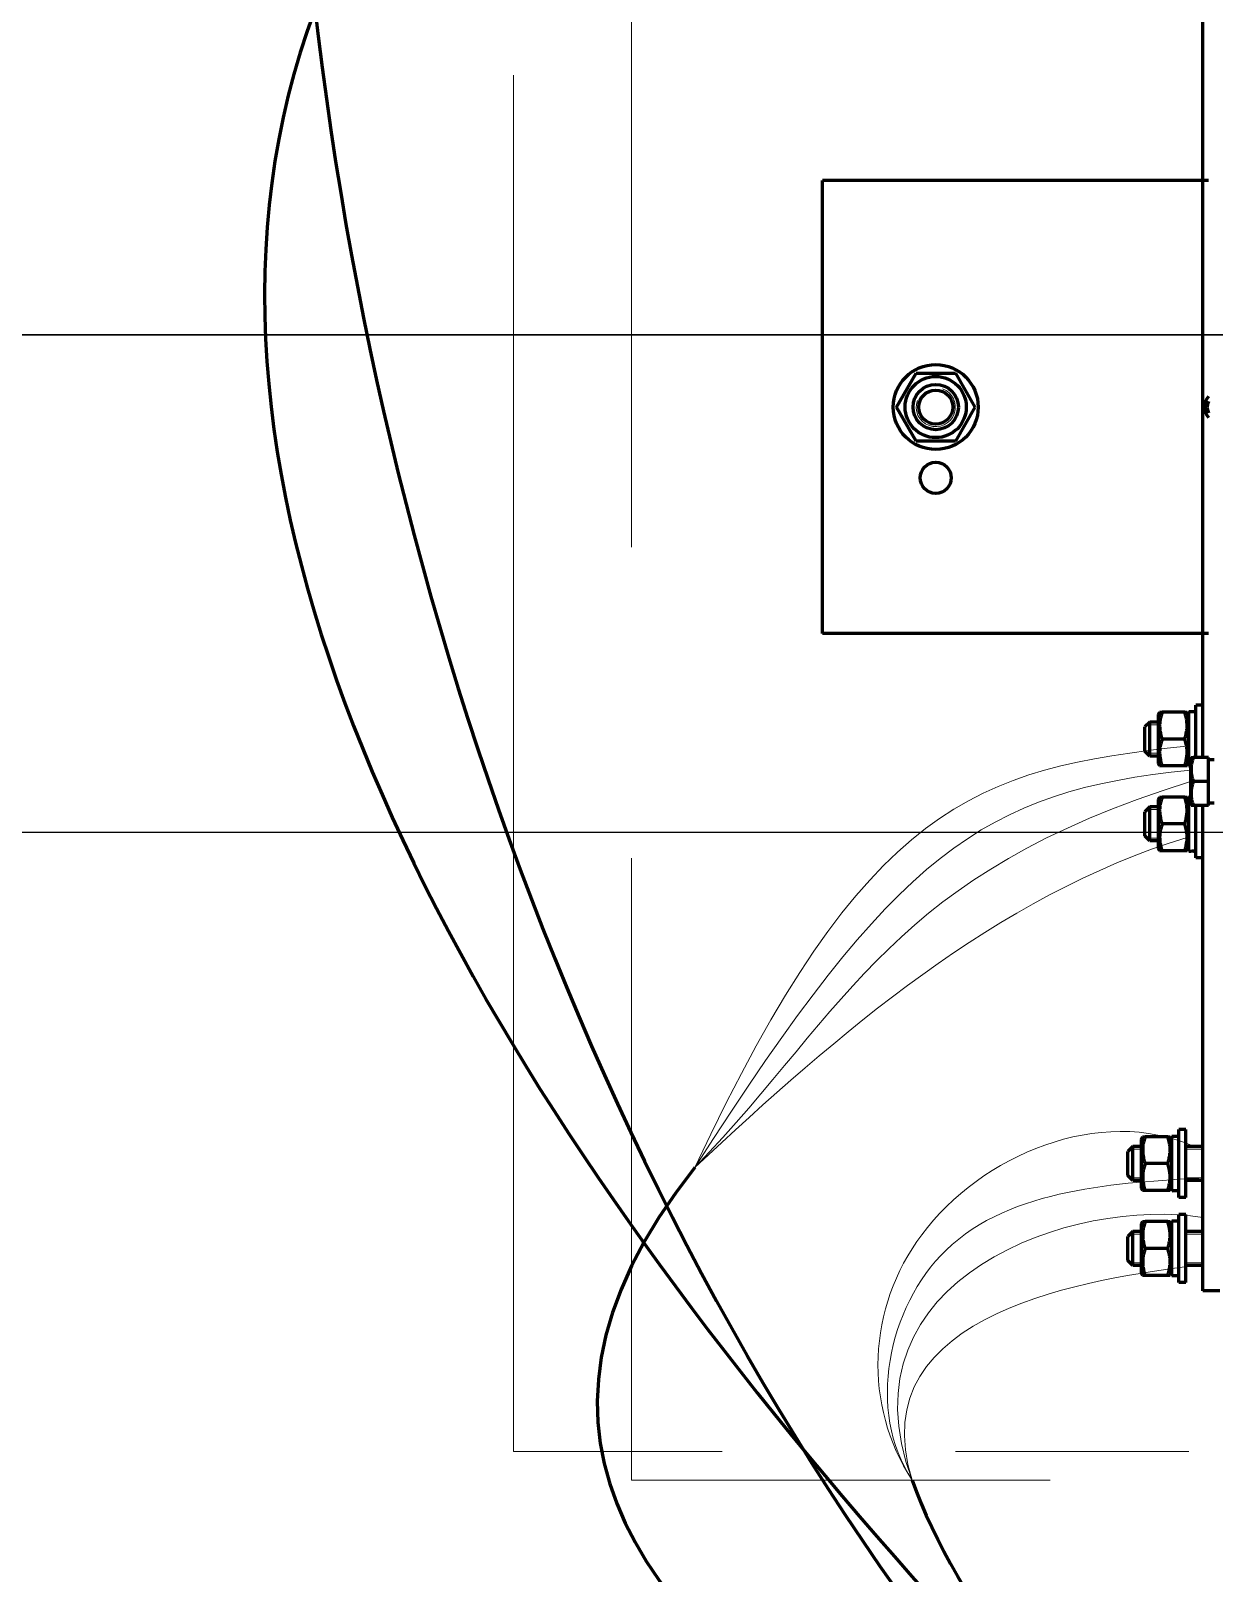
# Model space of a CAD drawing. Header units: millimetres. Extents: x 0 to 1680, y 0 to 594.
# Drawn here: x 106.41 to 114.02, y 489.41 to 499.33 of the extents above; entities that cross this region are included whole.
import ezdxf

# ---------------------------------------------------------------- set-up
doc = ezdxf.new("R2010")
doc.units = ezdxf.units.MM
for name, pattern in [('K5LT32792', [0]), ('K5LT32794', [0]), ('K5LT_AXLED', [13.35, 8.85, -1.5, 1.5, -1.5]), ('K5LT_BASIC', [0]), ('K5LT_DASHED', [6, 4, -2]), ('K5LT_REINFORCED', [0]), ('K5LT_THIN', [0])]:
    doc.linetypes.add(name, pattern=pattern)
doc.layers.add('Системный слой', color=7, linetype='Continuous')

# ---------------------------------------------------------------- blocks, each defined once
blk = doc.blocks.new('U9')
at = {"layer": 'Системный слой', "color": 150, "linetype": 'K5LT_BASIC', "lineweight": 25, "true_color": 0x0080ff}
blk.add_line((132.418, 497.3773), (100.018, 497.3773), dxfattribs=at)
blk = doc.blocks.new('U11')
at = {"layer": 'Системный слой', "color": 150, "linetype": 'K5LT_BASIC', "lineweight": 25, "true_color": 0x0080ff}
for p, q in [((100.018, 497.3773), (132.418, 497.3773)), ((132.418, 494.1773), (100.018, 494.1773))]:
    blk.add_line(p, q, dxfattribs=at)
blk = doc.blocks.new('U12')
at = {"layer": 'Системный слой', "color": 7, "linetype": 'K5LT_DASHED', "lineweight": 13}
for p, q in [((110.27, 490.0127), (110.27, 517.9727)), ((124.9611, 490.0127), (110.27, 490.0127))]:
    blk.add_line(p, q, dxfattribs=at)
blk = doc.blocks.new('U119')
at = {"layer": 'Системный слой', "color": 30, "linetype": 'K5LT_AXLED', "lineweight": 13, "true_color": 0xff8000}
for p, q in [((109.5124, 490.1973), (109.5124, 518.1573)), ((124.2035, 490.1973), (109.5124, 490.1973))]:
    blk.add_line(p, q, dxfattribs=at)
blk = doc.blocks.new('U154')
at = {"layer": 'Системный слой', "color": 5, "linetype": 'K5LT32792', "lineweight": 60, "true_color": 0x0000ff}
for p, q in [((111.4985, 498.1873), (111.4985, 498.3693)), ((113.98, 498.3693), (111.4985, 498.3693)), ((111.4985, 495.6393), (111.4985, 498.1873)), ((111.9743, 496.9133), (112.1004, 497.1317)), ((112.1004, 497.1317), (112.3526, 497.1317)), ((112.3526, 497.1317), (112.4786, 496.9133)), ((112.1004, 496.6949), (111.9743, 496.9133)), ((112.4786, 496.9133), (112.3525, 496.6949)), ((112.3525, 496.6949), (112.1004, 496.6949)), ((111.4985, 495.4573), (111.4985, 495.6393)), ((113.98, 495.4573), (111.4985, 495.4573))]:
    blk.add_line(p, q, dxfattribs=at)
for centre, radius in [((112.2265, 496.9133), 0.273), ((112.2265, 496.9133), 0.1966), ((112.2265, 496.9133), 0.1456), ((112.2265, 496.9133), 0.1092), ((112.2265, 496.4583), 0.1001)]:
    blk.add_circle(centre, radius, dxfattribs=at)
at = {"layer": 'Системный слой', "color": 7, "linetype": 'K5LT32794', "lineweight": 18}
blk.add_arc((112.2265, 496.9133), 0.1259, 160, 70, dxfattribs=at)
at = {"layer": 'Системный слой', "color": 5, "linetype": 'K5LT32792', "lineweight": 60, "true_color": 0x0000ff}
for radius, start, end in [(0.1001, 137.20307, 222.79693), (0.0819, 153.74387, 206.25613)]:
    blk.add_arc((114.0535, 496.9133), radius, start, end, dxfattribs=at)
blk = doc.blocks.new('U153')
at = {"layer": 'Системный слой', "color": 5, "linetype": 'K5LT32792', "lineweight": 60, "true_color": 0x0000ff}
for p, q in [((113.9436, 494.6604), (113.9436, 503.838)), ((113.9436, 494.9971), (113.8981, 494.9971)), ((113.8981, 494.6604), (113.8981, 494.9971)), ((113.666, 494.9516), (113.656, 494.9343)), ((113.656, 494.9343), (113.656, 494.7787)), ((113.666, 494.9516), (113.6815, 494.9516)), ((113.8272, 494.9516), (113.6815, 494.9516)), ((113.8272, 494.9516), (113.8426, 494.9516)), ((113.8526, 494.9343), (113.8426, 494.9516)), ((113.8981, 494.9534), (113.8526, 494.9534)), ((113.8526, 494.6042), (113.8526, 494.9534)), ((113.6024, 494.8879), (113.5705, 494.8561)), ((113.5705, 494.7014), (113.5705, 494.8561)), ((113.656, 494.8879), (113.6024, 494.8879)), ((113.6024, 494.6695), (113.6024, 494.8879)), ((113.6024, 494.6695), (113.5705, 494.7014)), ((113.656, 494.7787), (113.656, 494.6231)), ((113.8272, 494.7787), (113.6815, 494.7787)), ((113.656, 494.6695), (113.6024, 494.6695)), ((113.666, 494.6058), (113.656, 494.6231)), ((113.6815, 494.6058), (113.666, 494.6058)), ((113.8272, 494.6058), (113.6815, 494.6058)), ((113.8426, 494.6058), (113.8272, 494.6058)), ((113.8526, 494.6231), (113.8426, 494.6058)), ((113.868, 494.6604), (113.8635, 494.6527)), ((113.8635, 494.6527), (113.8635, 494.5057)), ((113.868, 494.6604), (113.8818, 494.6604)), ((113.98, 494.6604), (113.8818, 494.6604)), ((113.98, 494.5057), (113.98, 494.6604)), ((114.0164, 494.644), (113.98, 494.644)), ((113.8635, 494.5057), (113.8635, 494.3588)), ((113.98, 494.5057), (113.8818, 494.5057)), ((113.98, 494.351), (113.98, 494.5057)), ((113.666, 494.4056), (113.656, 494.3883)), ((113.666, 494.4056), (113.6815, 494.4056)), ((113.8272, 494.4056), (113.6815, 494.4056)), ((113.8272, 494.4056), (113.8426, 494.4056)), ((113.8526, 494.3883), (113.8426, 494.4056)), ((113.8526, 494.0582), (113.8526, 494.4074)), ((113.8635, 494.4074), (113.8526, 494.4074)), ((113.6024, 494.3419), (113.5705, 494.3101)), ((113.5705, 494.1554), (113.5705, 494.3101)), ((113.656, 494.3419), (113.6024, 494.3419)), ((113.6024, 494.1235), (113.6024, 494.3419)), ((113.656, 494.3883), (113.656, 494.2327)), ((113.868, 494.351), (113.8635, 494.3588)), ((113.8818, 494.351), (113.868, 494.351)), ((113.98, 494.351), (113.8818, 494.351)), ((113.8981, 494.0143), (113.8981, 494.351)), ((113.9436, 491.2297), (113.9436, 494.351)), ((113.656, 494.2327), (113.656, 494.0771)), ((113.8272, 494.2327), (113.6815, 494.2327)), ((113.6024, 494.1235), (113.5705, 494.1554)), ((113.656, 494.1235), (113.6024, 494.1235)), ((113.666, 494.0598), (113.656, 494.0771)), ((113.6815, 494.0598), (113.666, 494.0598)), ((113.8272, 494.0598), (113.6815, 494.0598)), ((113.8426, 494.0598), (113.8272, 494.0598)), ((113.8526, 494.0771), (113.8426, 494.0598)), ((113.9436, 494.0143), (113.8981, 494.0143)), ((113.5568, 492.2216), (113.5468, 492.2043)), ((113.5568, 492.2216), (113.5723, 492.2216)), ((113.718, 492.2216), (113.5723, 492.2216)), ((113.718, 492.2216), (113.7334, 492.2216)), ((113.7434, 492.2043), (113.7334, 492.2216)), ((113.7889, 492.2234), (113.7434, 492.2234)), ((113.7434, 491.8742), (113.7434, 492.2234)), ((113.7889, 491.8303), (113.7889, 492.2671)), ((113.8344, 492.2671), (113.7889, 492.2671)), ((113.8344, 491.8303), (113.8344, 492.2671)), ((113.4932, 492.1579), (113.4613, 492.1261)), ((113.4613, 491.9714), (113.4613, 492.1261)), ((113.5468, 492.1579), (113.4932, 492.1579)), ((113.4932, 491.9395), (113.4932, 492.1579)), ((113.5468, 492.2043), (113.5468, 492.0487)), ((113.9436, 492.1579), (113.8344, 492.1579)), ((113.5468, 492.0487), (113.5468, 491.8931)), ((113.718, 492.0487), (113.5723, 492.0487)), ((113.4932, 491.9395), (113.4613, 491.9714)), ((113.5468, 491.9395), (113.4932, 491.9395)), ((113.9436, 491.9395), (113.8344, 491.9395)), ((113.5568, 491.8758), (113.5468, 491.8931)), ((113.5723, 491.8758), (113.5568, 491.8758)), ((113.718, 491.8758), (113.5723, 491.8758)), ((113.7334, 491.8758), (113.718, 491.8758)), ((113.7434, 491.8931), (113.7334, 491.8758)), ((113.8344, 491.8303), (113.7889, 491.8303)), ((113.5568, 491.6756), (113.5468, 491.6583)), ((113.5468, 491.6583), (113.5468, 491.5027)), ((113.5568, 491.6756), (113.5723, 491.6756)), ((113.718, 491.6756), (113.5723, 491.6756)), ((113.718, 491.6756), (113.7334, 491.6756)), ((113.7434, 491.6583), (113.7334, 491.6756)), ((113.7889, 491.6774), (113.7434, 491.6774)), ((113.7434, 491.3282), (113.7434, 491.6774)), ((113.7889, 491.2843), (113.7889, 491.7211)), ((113.8344, 491.7211), (113.7889, 491.7211)), ((113.8344, 491.2843), (113.8344, 491.7211)), ((113.4932, 491.6119), (113.4613, 491.5801)), ((113.4613, 491.4254), (113.4613, 491.5801)), ((113.5468, 491.6119), (113.4932, 491.6119)), ((113.4932, 491.3935), (113.4932, 491.6119)), ((113.9436, 491.6119), (113.8344, 491.6119)), ((113.5468, 491.5027), (113.5468, 491.3471)), ((113.718, 491.5027), (113.5723, 491.5027)), ((113.4932, 491.3935), (113.4613, 491.4254)), ((113.5468, 491.3935), (113.4932, 491.3935)), ((113.5568, 491.3298), (113.5468, 491.3471)), ((113.5723, 491.3298), (113.5568, 491.3298)), ((113.718, 491.3298), (113.5723, 491.3298)), ((113.7334, 491.3298), (113.718, 491.3298)), ((113.7434, 491.3471), (113.7334, 491.3298)), ((113.9436, 491.3935), (113.8344, 491.3935)), ((113.8344, 491.2843), (113.7889, 491.2843)), ((114.0528, 491.2297), (113.9436, 491.2297))]:
    blk.add_line(p, q, dxfattribs=at)
at = {"layer": 'Системный слой', "color": 7, "linetype": 'K5LT32794', "lineweight": 18}
for p, q in [((113.6024, 494.8707), (113.5851, 494.8707)), ((113.656, 494.8707), (113.6024, 494.8707)), ((113.6024, 494.6868), (113.5851, 494.6868)), ((113.656, 494.6868), (113.6024, 494.6868)), ((113.6024, 494.3247), (113.5851, 494.3247)), ((113.656, 494.3247), (113.6024, 494.3247)), ((113.6024, 494.1408), (113.5851, 494.1408)), ((113.656, 494.1408), (113.6024, 494.1408)), ((113.4932, 492.1407), (113.4759, 492.1407)), ((113.5468, 492.1407), (113.4932, 492.1407)), ((113.9436, 492.1407), (113.8344, 492.1407)), ((113.4932, 491.9568), (113.4759, 491.9568)), ((113.5468, 491.9568), (113.4932, 491.9568)), ((113.9436, 491.9568), (113.8344, 491.9568)), ((113.4932, 491.5947), (113.4759, 491.5947)), ((113.5468, 491.5947), (113.4932, 491.5947)), ((113.9436, 491.5947), (113.8344, 491.5947)), ((113.4932, 491.4108), (113.4759, 491.4108)), ((113.5468, 491.4108), (113.4932, 491.4108)), ((113.9436, 491.4108), (113.8344, 491.4108))]:
    blk.add_line(p, q, dxfattribs=at)
at = {"layer": 'Системный слой', "color": 5, "linetype": 'K5LT32792', "lineweight": 60, "true_color": 0x0000ff}
for centre, major_axis, start_param, end_param in [((113.8288, 494.7787), (-0.48, 0), -4.662765, -4.639974), ((113.961, 494.5057), (-0.38, 0), 1.620943, 1.717226), ((114.0355, 494.5057), (-0.38, 0), 1.472622, 1.52065), ((113.8288, 494.2327), (-0.48, 0), 1.62042, 1.71569), ((113.9219, 494.2327), (-0.48, 0), 1.473648, 1.521173), ((113.7196, 492.0487), (-0.48, 0), 1.62042, 1.71569), ((113.8127, 492.0487), (-0.48, 0), 1.473648, 1.521173), ((113.7196, 491.5027), (-0.48, 0), 1.62042, 1.71569), ((113.8127, 491.5027), (-0.48, 0), 1.473648, 1.521173)]:
    blk.add_ellipse(centre, major_axis=major_axis, ratio=0.36397, start_param=start_param, end_param=end_param, dxfattribs=at)
for points, knots in [([(113.6815, 494.9516), (113.6782, 494.9419), (113.6739, 494.9272), (113.67, 494.9086), (113.6681, 494.8965), (113.6669, 494.8862), (113.6662, 494.8763), (113.666, 494.8664), (113.6661, 494.8564), (113.6667, 494.8463), (113.6678, 494.8363), (113.6695, 494.8247), (113.6733, 494.8054), (113.6779, 494.7896), (113.6815, 494.7787)], [0, 0, 0, 0, 0.173201, 0.25874, 0.32264, 0.38205, 0.436164, 0.49224, 0.549684, 0.607523, 0.664985, 0.721983, 0.806425, 1, 1, 1, 1]), ([(113.8272, 494.7787), (113.8304, 494.7884), (113.8347, 494.8031), (113.8386, 494.8217), (113.8405, 494.8338), (113.8417, 494.8442), (113.8424, 494.8541), (113.8427, 494.8639), (113.8425, 494.8739), (113.8419, 494.884), (113.8409, 494.894), (113.8392, 494.9056), (113.8353, 494.9249), (113.8308, 494.9408), (113.8272, 494.9516)], [0, 0, 0, 0, 0.173201, 0.25874, 0.32264, 0.38205, 0.436164, 0.49224, 0.549684, 0.607523, 0.664985, 0.721983, 0.806425, 1, 1, 1, 1]), ([(113.6815, 494.7787), (113.6782, 494.769), (113.6739, 494.7543), (113.67, 494.7357), (113.6681, 494.7236), (113.6669, 494.7133), (113.6662, 494.7034), (113.666, 494.6935), (113.6661, 494.6835), (113.6667, 494.6734), (113.6678, 494.6634), (113.6695, 494.6518), (113.6733, 494.6325), (113.6779, 494.6167), (113.6815, 494.6058)], [0, 0, 0, 0, 0.173201, 0.25874, 0.32264, 0.38205, 0.436164, 0.49224, 0.549684, 0.607523, 0.664985, 0.721983, 0.806425, 1, 1, 1, 1]), ([(113.8272, 494.6058), (113.8304, 494.6155), (113.8347, 494.6302), (113.8386, 494.6488), (113.8405, 494.6609), (113.8417, 494.6713), (113.8424, 494.6812), (113.8427, 494.691), (113.8425, 494.701), (113.8419, 494.7111), (113.8409, 494.7211), (113.8392, 494.7327), (113.8353, 494.752), (113.8308, 494.7679), (113.8272, 494.7787)], [0, 0, 0, 0, 0.173201, 0.25874, 0.32264, 0.38205, 0.436164, 0.49224, 0.549684, 0.607523, 0.664985, 0.721983, 0.806425, 1, 1, 1, 1]), ([(113.8818, 494.6604), (113.8798, 494.6544), (113.8771, 494.6456), (113.8738, 494.6325), (113.8715, 494.6216), (113.8697, 494.6103), (113.8686, 494.5999), (113.868, 494.5904), (113.8679, 494.5812), (113.8682, 494.5723), (113.8689, 494.5625), (113.8703, 494.5516), (113.8732, 494.5358), (113.8771, 494.5205), (113.8806, 494.5093), (113.8818, 494.5057)], [0, 0, 0, 0, 0.119528, 0.173793, 0.256289, 0.331236, 0.392346, 0.45422, 0.513429, 0.568879, 0.622385, 0.701612, 0.77899, 0.927667, 1, 1, 1, 1]), ([(113.8818, 494.5057), (113.8798, 494.4997), (113.8771, 494.4909), (113.8738, 494.4778), (113.8715, 494.4669), (113.8697, 494.4556), (113.8686, 494.4452), (113.868, 494.4357), (113.8679, 494.4265), (113.8682, 494.4176), (113.8689, 494.4078), (113.8703, 494.3969), (113.8732, 494.3811), (113.8771, 494.3658), (113.8806, 494.3546), (113.8818, 494.351)], [0, 0, 0, 0, 0.119528, 0.173793, 0.256289, 0.331236, 0.392346, 0.45422, 0.513429, 0.568879, 0.622385, 0.701612, 0.77899, 0.927667, 1, 1, 1, 1]), ([(113.6815, 494.4056), (113.6782, 494.3959), (113.6739, 494.3812), (113.67, 494.3626), (113.6681, 494.3505), (113.6669, 494.3402), (113.6662, 494.3303), (113.666, 494.3204), (113.6661, 494.3104), (113.6667, 494.3003), (113.6678, 494.2903), (113.6695, 494.2787), (113.6733, 494.2594), (113.6779, 494.2436), (113.6815, 494.2327)], [0, 0, 0, 0, 0.173201, 0.25874, 0.32264, 0.38205, 0.436164, 0.49224, 0.549684, 0.607523, 0.664985, 0.721983, 0.806425, 1, 1, 1, 1]), ([(113.8272, 494.2327), (113.8304, 494.2424), (113.8347, 494.2571), (113.8386, 494.2757), (113.8405, 494.2878), (113.8417, 494.2982), (113.8424, 494.3081), (113.8427, 494.3179), (113.8425, 494.3279), (113.8419, 494.338), (113.8409, 494.348), (113.8392, 494.3596), (113.8353, 494.3789), (113.8308, 494.3948), (113.8272, 494.4056)], [0, 0, 0, 0, 0.173201, 0.25874, 0.32264, 0.38205, 0.436164, 0.49224, 0.549684, 0.607523, 0.664985, 0.721983, 0.806425, 1, 1, 1, 1]), ([(113.6815, 494.2327), (113.6782, 494.223), (113.6739, 494.2083), (113.67, 494.1897), (113.6681, 494.1776), (113.6669, 494.1673), (113.6662, 494.1574), (113.666, 494.1475), (113.6661, 494.1375), (113.6667, 494.1274), (113.6678, 494.1174), (113.6695, 494.1058), (113.6733, 494.0865), (113.6779, 494.0707), (113.6815, 494.0598)], [0, 0, 0, 0, 0.173201, 0.25874, 0.32264, 0.38205, 0.436164, 0.49224, 0.549684, 0.607523, 0.664985, 0.721983, 0.806425, 1, 1, 1, 1]), ([(113.8272, 494.0598), (113.8304, 494.0695), (113.8347, 494.0842), (113.8386, 494.1028), (113.8405, 494.1149), (113.8417, 494.1253), (113.8424, 494.1352), (113.8427, 494.145), (113.8425, 494.155), (113.8419, 494.1651), (113.8409, 494.1751), (113.8392, 494.1867), (113.8353, 494.206), (113.8308, 494.2219), (113.8272, 494.2327)], [0, 0, 0, 0, 0.173201, 0.25874, 0.32264, 0.38205, 0.436164, 0.49224, 0.549684, 0.607523, 0.664985, 0.721983, 0.806425, 1, 1, 1, 1]), ([(113.5723, 492.2216), (113.569, 492.2119), (113.5647, 492.1972), (113.5608, 492.1786), (113.5589, 492.1665), (113.5577, 492.1562), (113.557, 492.1463), (113.5568, 492.1364), (113.5569, 492.1264), (113.5575, 492.1163), (113.5586, 492.1063), (113.5603, 492.0947), (113.5641, 492.0754), (113.5687, 492.0596), (113.5723, 492.0487)], [0, 0, 0, 0, 0.173201, 0.25874, 0.32264, 0.38205, 0.436164, 0.49224, 0.549684, 0.607523, 0.664985, 0.721983, 0.806425, 1, 1, 1, 1]), ([(113.718, 492.0487), (113.7212, 492.0584), (113.7255, 492.0731), (113.7294, 492.0917), (113.7313, 492.1038), (113.7325, 492.1142), (113.7332, 492.1241), (113.7335, 492.1339), (113.7333, 492.1439), (113.7327, 492.154), (113.7317, 492.164), (113.73, 492.1756), (113.7261, 492.1949), (113.7216, 492.2108), (113.718, 492.2216)], [0, 0, 0, 0, 0.173201, 0.25874, 0.32264, 0.38205, 0.436164, 0.49224, 0.549684, 0.607523, 0.664985, 0.721983, 0.806425, 1, 1, 1, 1]), ([(113.5723, 492.0487), (113.569, 492.039), (113.5647, 492.0243), (113.5608, 492.0057), (113.5589, 491.9936), (113.5577, 491.9833), (113.557, 491.9734), (113.5568, 491.9635), (113.5569, 491.9535), (113.5575, 491.9434), (113.5586, 491.9334), (113.5603, 491.9218), (113.5641, 491.9025), (113.5687, 491.8867), (113.5723, 491.8758)], [0, 0, 0, 0, 0.173201, 0.25874, 0.32264, 0.38205, 0.436164, 0.49224, 0.549684, 0.607523, 0.664985, 0.721983, 0.806425, 1, 1, 1, 1]), ([(113.718, 491.8758), (113.7212, 491.8855), (113.7255, 491.9002), (113.7294, 491.9188), (113.7313, 491.9309), (113.7325, 491.9413), (113.7332, 491.9512), (113.7335, 491.961), (113.7333, 491.971), (113.7327, 491.9811), (113.7317, 491.9911), (113.73, 492.0027), (113.7261, 492.022), (113.7216, 492.0379), (113.718, 492.0487)], [0, 0, 0, 0, 0.173201, 0.25874, 0.32264, 0.38205, 0.436164, 0.49224, 0.549684, 0.607523, 0.664985, 0.721983, 0.806425, 1, 1, 1, 1]), ([(113.5723, 491.6756), (113.569, 491.6659), (113.5647, 491.6512), (113.5608, 491.6326), (113.5589, 491.6205), (113.5577, 491.6102), (113.557, 491.6003), (113.5568, 491.5904), (113.5569, 491.5804), (113.5575, 491.5703), (113.5586, 491.5603), (113.5603, 491.5487), (113.5641, 491.5294), (113.5687, 491.5136), (113.5723, 491.5027)], [0, 0, 0, 0, 0.173201, 0.25874, 0.32264, 0.38205, 0.436164, 0.49224, 0.549684, 0.607523, 0.664985, 0.721983, 0.806425, 1, 1, 1, 1]), ([(113.718, 491.5027), (113.7212, 491.5124), (113.7255, 491.5271), (113.7294, 491.5457), (113.7313, 491.5578), (113.7325, 491.5682), (113.7332, 491.5781), (113.7335, 491.5879), (113.7333, 491.5979), (113.7327, 491.608), (113.7317, 491.618), (113.73, 491.6296), (113.7261, 491.6489), (113.7216, 491.6648), (113.718, 491.6756)], [0, 0, 0, 0, 0.173201, 0.25874, 0.32264, 0.38205, 0.436164, 0.49224, 0.549684, 0.607523, 0.664985, 0.721983, 0.806425, 1, 1, 1, 1]), ([(113.5723, 491.5027), (113.569, 491.493), (113.5647, 491.4783), (113.5608, 491.4597), (113.5589, 491.4476), (113.5577, 491.4373), (113.557, 491.4274), (113.5568, 491.4175), (113.5569, 491.4075), (113.5575, 491.3974), (113.5586, 491.3874), (113.5603, 491.3758), (113.5641, 491.3565), (113.5687, 491.3407), (113.5723, 491.3298)], [0, 0, 0, 0, 0.173201, 0.25874, 0.32264, 0.38205, 0.436164, 0.49224, 0.549684, 0.607523, 0.664985, 0.721983, 0.806425, 1, 1, 1, 1]), ([(113.718, 491.3298), (113.7212, 491.3395), (113.7255, 491.3542), (113.7294, 491.3728), (113.7313, 491.3849), (113.7325, 491.3953), (113.7332, 491.4052), (113.7335, 491.415), (113.7333, 491.425), (113.7327, 491.4351), (113.7317, 491.4451), (113.73, 491.4567), (113.7261, 491.476), (113.7216, 491.4919), (113.718, 491.5027)], [0, 0, 0, 0, 0.173201, 0.25874, 0.32264, 0.38205, 0.436164, 0.49224, 0.549684, 0.607523, 0.664985, 0.721983, 0.806425, 1, 1, 1, 1])]:
    blk.add_open_spline(points, degree=3, knots=knots, dxfattribs=at)
at = {"layer": 'Системный слой'}
blk.add_blockref('U154', (0, 0), dxfattribs=at)
blk = doc.blocks.new('U152')
at = {"layer": 'Системный слой'}
blk.add_blockref('U153', (0, 0), dxfattribs=at)

msp = doc.modelspace()

# ---------------------------------------------------------------- linework, layer by layer
at = {"layer": 'Системный слой', "color": 134, "linetype": 'K5LT_REINFORCED', "lineweight": 60, "true_color": 0x009696}
for points in [[(108.78604, 507.14306), (106.61251, 499.76634), (109.6063, 488.79118), (116.81796, 484.89319)], [(108.96562, 500.79428), (104.85529, 495.31907), (113.88492, 487.26046), (116.81796, 484.89319)], [(110.67838, 492.02403), (107.89986, 488.52118), (115.14405, 487.06156), (116.81796, 484.89319)], [(112.07515, 490.01272), (112.63436, 488.43144), (115.04583, 486.26137), (116.81796, 484.89319)]]:
    msp.add_open_spline(points, degree=3, dxfattribs=at)
at = {"layer": 'Системный слой', "color": 7, "linetype": 'K5LT_THIN', "lineweight": 13}
for points in [[(110.67838, 492.02403), (111.77323, 494.36423), (112.48197, 494.59008), (113.83915, 494.73269)], [(110.67838, 492.02403), (111.97321, 494.05302), (112.52552, 494.44089), (113.86352, 494.5792)], [(110.67838, 492.02403), (111.68172, 493.06746), (111.93526, 493.90364), (113.86352, 494.50572)], [(110.67838, 492.02403), (111.59368, 492.87983), (112.61387, 493.76953), (113.84262, 494.14627)], [(112.07515, 490.01272), (111.58567, 491.32473), (113.12942, 491.83734), (113.9436, 491.70199)], [(112.07515, 490.01272), (111.72857, 491.11146), (113.26418, 491.30751), (113.889, 491.39352)]]:
    msp.add_open_spline(points, degree=3, dxfattribs=at)
for points, knots in [([(112.07515, 490.01272), (111.76035, 490.49462), (111.81296, 491.80185), (113.28238, 492.42827), (113.889, 492.15792)], [0, 0, 0, 0, 1.9166562, 4, 4, 4, 4]), ([(112.07515, 490.01272), (111.78043, 490.45645), (112.06883, 491.86862), (113.41244, 491.92401), (113.9436, 491.95676)], [0, 0, 0, 0, 1.9010604, 4, 4, 4, 4])]:
    msp.add_open_spline(points, degree=3, knots=knots, dxfattribs=at)

# ---------------------------------------------------------------- block references
at = {"layer": 'Системный слой'}
for name in ['U152', 'U119', 'U12', 'U9', 'U11']:
    msp.add_blockref(name, (0, 0), dxfattribs=at)

doc.saveas('drawing.dxf')
